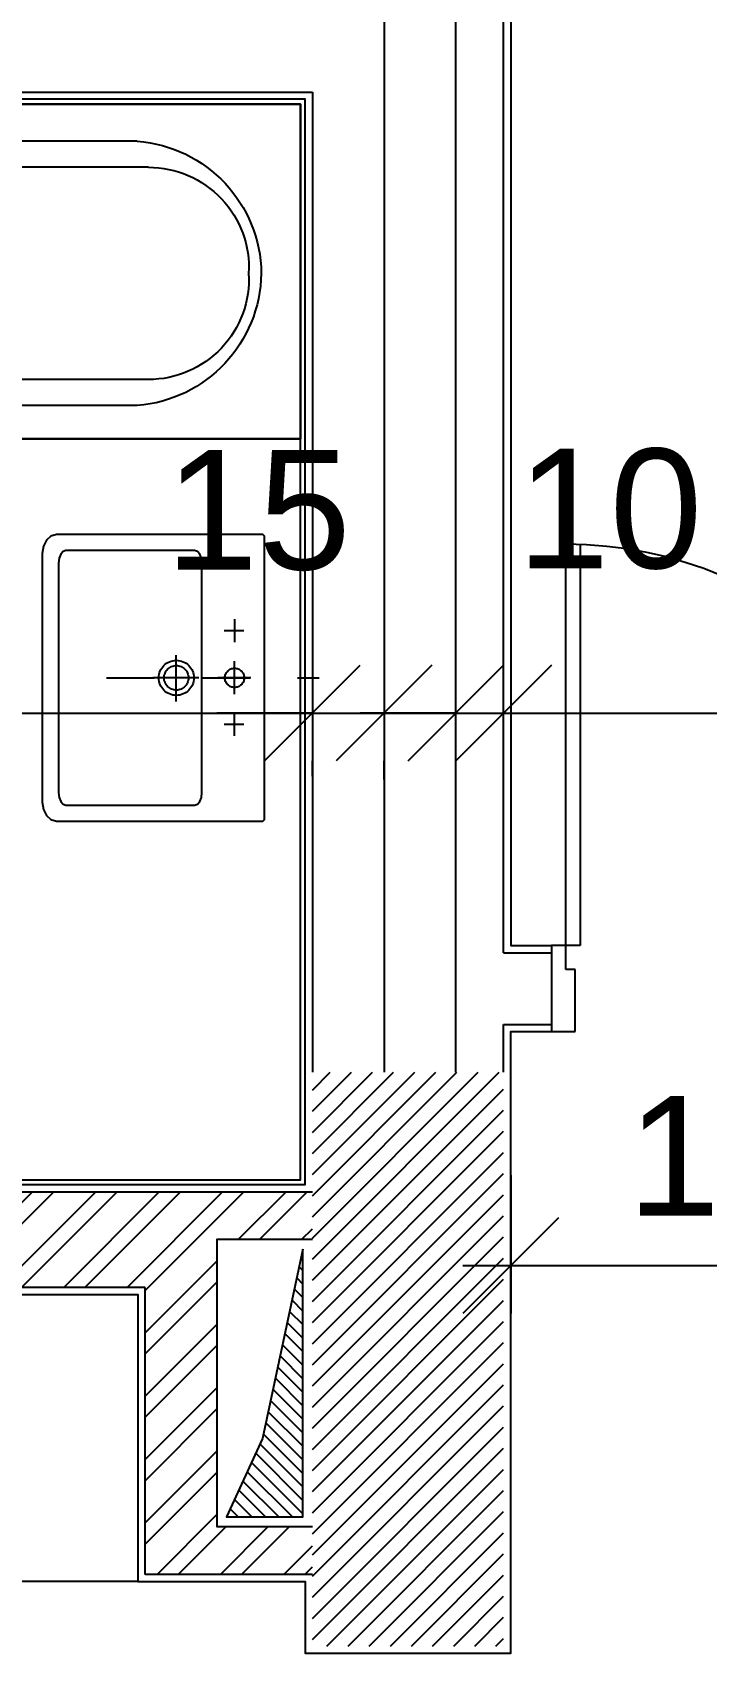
# Model space of a CAD drawing. Extents: x 0 to 47, y -4.1 to 58.5.
# Drawn here: x 22.442 to 23.853, y 12.842 to 16.225 of the extents above; entities that cross this region are included whole.
import ezdxf

# ---------------------------------------------------------------- set-up
doc = ezdxf.new("R2010")
doc.units = 0
doc.header["$MEASUREMENT"] = 0
doc.header["$PDMODE"] = 35
doc.header["$PDSIZE"] = 0.3
doc.linetypes.add('CENTER', pattern=[2, 1.25, -0.25, 0.25, -0.25])
doc.linetypes.add('DASHDOTX2', pattern=[50.8, 25.4, -12.7, 0, -12.7])
doc.layers.get('0').update_dxf_attribs({"linetype": 'CONTINUOUS'})
doc.layers.get('DEFPOINTS').update_dxf_attribs({"linetype": 'CONTINUOUS'})
for name, color, linetype in [('A-AXIS-SANITARY', 10, 'DASHDOTX2'), ('A-closet', 252, 'CONTINUOUS'), ('a-dim', 3, 'CONTINUOUS'), ('A-DOORS', 1, 'CONTINUOUS'), ('A-FLOR-PFIX', 61, 'CONTINUOUS'), ('A-HATCH-CONC', 8, 'CONTINUOUS'), ('A-HATCH-WALL', 8, 'CONTINUOUS'), ('A-PLASTER', 8, 'CONTINUOUS'), ('A-PORTE', 1, 'CONTINUOUS'), ('A-SANIT', 1, 'CONTINUOUS'), ('A-SECT-TILE', 12, 'CONTINUOUS'), ('a-shaft', 251, 'CONTINUOUS'), ('A-WALL', 4, 'CONTINUOUS')]:
    doc.layers.add(name, color=color, linetype=linetype)
doc.styles.add('A100-STEXT', font='Arial Regular.ttf', dxfattribs={"height": 0.25})
doc.dimstyles.new('A100-DIM', dxfattribs={"dimtxt": 0.25, "dimasz": 0.2, "dimexe": 0.1, "dimexo": 0.3, "dimgap": 0.1, "dimtad": 1, "dimlfac": 100, "dimrnd": 0.5, "dimdsep": 46, "dimtxsty": 'A100-STEXT', "dimblk1": 'OBLIQUE', "dimblk2": 'OBLIQUE', "dimsah": 1, "dimcen": -0.05, "dimdle": 0.1, "dimclrd": 15, "dimclre": 15, "dimclrt": 256, "dimadec": 0, "dimazin": 0, "dimtfac": 0.28, "dimtix": 1, "dimtmove": 2, "dimatfit": 3, "dimldrblk": 'OBLIQUE', "dimfxl": 1, "dimtolj": 1, "dimarcsym": 0})

# ---------------------------------------------------------------- blocks, each defined once
blk = doc.blocks.new('_OBLIQUE')
at = {"color": 0, "linetype": 'ByBlock'}
blk.add_line((-0.5, -0.5), (0.5, 0.5), dxfattribs=at)
blk = doc.blocks.new('*D161')
at = {"layer": 'a-dim', "color": 15, "lineweight": -2, "transparency": 16777216}
for p, q in [((20.7784, 14.975), (20.7784, 14.7014)), ((20.6784, 14.8014), (23.1284, 14.8014)), ((23.0284, 14.7), (23.0284, 14.7014))]:
    blk.add_line(p, q, dxfattribs=at)
at = {"layer": 'DEFPOINTS', "color": 0, "transparency": 16777216}
for p in [(20.7784, 15.275), (23.0284, 15), (23.0284, 14.8014)]:
    blk.add_point(p, dxfattribs=at)
at = {"layer": 'a-dim', "color": 15, "lineweight": -2, "transparency": 16777216, "xscale": 0.2, "yscale": 0.2, "zscale": 0.2, "rotation": 180}
blk.add_blockref('_OBLIQUE', (20.7784, 14.8014), dxfattribs=at)
at = {"layer": 'a-dim', "color": 15, "lineweight": -2, "transparency": 16777216, "xscale": 0.2, "yscale": 0.2, "zscale": 0.2}
blk.add_blockref('_OBLIQUE', (23.0284, 14.8014), dxfattribs=at)
at = {"layer": 'a-dim', "transparency": 16777216, "insert": (22.0034, 15.3546), "char_height": 0.25, "attachment_point": 5, "style": 'A100-STEXT'}
blk.add_mtext('\\A1;225', dxfattribs=at)
blk = doc.blocks.new('*D162')
at = {"layer": 'a-dim', "color": 15, "lineweight": -2, "transparency": 16777216}
for p, q in [((23.0284, 14.8014), (22.8284, 14.8014)), ((23.0284, 14.8014), (23.1784, 14.8014)), ((23.1784, 14.8014), (23.3784, 14.8014)), ((23.0284, 14.6691), (23.0284, 14.7014)), ((23.1784, 14.6625), (23.1784, 14.7014))]:
    blk.add_line(p, q, dxfattribs=at)
at = {"layer": 'DEFPOINTS', "color": 0, "transparency": 16777216}
for p in [(23.0284, 14.9691), (23.1784, 14.9625), (23.1784, 14.8014)]:
    blk.add_point(p, dxfattribs=at)
at = {"layer": 'a-dim', "color": 15, "lineweight": -2, "transparency": 16777216, "xscale": 0.2, "yscale": 0.2, "zscale": 0.2}
blk.add_blockref('_OBLIQUE', (23.0284, 14.8014), dxfattribs=at)
at = {"layer": 'a-dim', "color": 15, "lineweight": -2, "transparency": 16777216, "xscale": 0.2, "yscale": 0.2, "zscale": 0.2, "rotation": 180}
blk.add_blockref('_OBLIQUE', (23.1784, 14.8014), dxfattribs=at)
at = {"layer": 'a-dim', "transparency": 16777216, "insert": (22.9147, 15.2248), "char_height": 0.25, "attachment_point": 5, "style": 'A100-STEXT'}
blk.add_mtext('\\A1;15', dxfattribs=at)
blk = doc.blocks.new('*D163')
at = {"layer": 'a-dim', "color": 15, "lineweight": -2, "transparency": 16777216}
for p, q in [((23.3284, 14.8014), (23.1284, 14.8014)), ((23.3284, 14.8014), (23.4284, 14.8014)), ((23.4284, 14.8014), (23.6284, 14.8014)), ((23.3284, 14.6691), (23.3284, 14.7014)), ((23.4284, 14.6625), (23.4284, 14.7014))]:
    blk.add_line(p, q, dxfattribs=at)
at = {"layer": 'DEFPOINTS', "color": 0, "transparency": 16777216}
for p in [(23.3284, 14.9691), (23.4284, 14.9625), (23.4284, 14.8014)]:
    blk.add_point(p, dxfattribs=at)
at = {"layer": 'a-dim', "color": 15, "lineweight": -2, "transparency": 16777216, "xscale": 0.2, "yscale": 0.2, "zscale": 0.2}
blk.add_blockref('_OBLIQUE', (23.3284, 14.8014), dxfattribs=at)
at = {"layer": 'a-dim', "color": 15, "lineweight": -2, "transparency": 16777216, "xscale": 0.2, "yscale": 0.2, "zscale": 0.2, "rotation": 180}
blk.add_blockref('_OBLIQUE', (23.4284, 14.8014), dxfattribs=at)
at = {"layer": 'a-dim', "transparency": 16777216, "insert": (23.6502, 15.2275), "char_height": 0.25, "attachment_point": 5, "style": 'A100-STEXT'}
blk.add_mtext('\\A1;10', dxfattribs=at)
blk = doc.blocks.new('*D164')
at = {"layer": 'a-dim', "color": 15, "lineweight": -2, "transparency": 16777216}
for p, q in [((23.3284, 14.8014), (27.0284, 14.8014)), ((23.4284, 14.6691), (23.4284, 14.7014)), ((26.9284, 14.7), (26.9284, 14.7014))]:
    blk.add_line(p, q, dxfattribs=at)
at = {"layer": 'DEFPOINTS', "color": 0, "transparency": 16777216}
for p in [(26.9284, 15), (23.4284, 14.9691), (26.9284, 14.8014)]:
    blk.add_point(p, dxfattribs=at)
at = {"layer": 'a-dim', "color": 15, "lineweight": -2, "transparency": 16777216, "xscale": 0.2, "yscale": 0.2, "zscale": 0.2, "rotation": 180}
blk.add_blockref('_OBLIQUE', (23.4284, 14.8014), dxfattribs=at)
at = {"layer": 'a-dim', "color": 15, "lineweight": -2, "transparency": 16777216, "xscale": 0.2, "yscale": 0.2, "zscale": 0.2}
blk.add_blockref('_OBLIQUE', (26.9284, 14.8014), dxfattribs=at)
at = {"layer": 'a-dim', "transparency": 16777216, "insert": (25.1784, 15.0291), "char_height": 0.25, "attachment_point": 5, "style": 'A100-STEXT'}
blk.add_mtext('\\A1;350', dxfattribs=at)
blk = doc.blocks.new('P90E18D')
at = {"layer": 'A-PORTE'}
for p, q in [((0, 0), (0.05, 0)), ((0, -0.18), (0, 0)), ((0.05, 0), (0.05, -0.13)), ((0.9, 0), (0.85, 0)), ((0.85, 0), (0.85, -0.13)), ((0.9, -0.18), (0.9, 0)), ((0.05, -0.13), (0.03, -0.13)), ((0.03, -0.13), (0.03, -0.18)), ((0.85, -0.13), (0.87, -0.13)), ((0.87, -0.13), (0.87, -0.18)), ((0.03, -0.18), (0, -0.18)), ((0.06, -0.18), (0.02, -0.18)), ((0.03, -0.18), (0.03, -1.02)), ((0.06, -1.02), (0.06, -0.18)), ((0.87, -0.18), (0.9, -0.18))]:
    blk.add_line(p, q, dxfattribs=at)
blk.add_arc((0.03, -0.18), 0.84, 270, 360, dxfattribs=at)
blk = doc.blocks.new('bathtub')
at = {"layer": 'A-FLOR-PFIX'}
for p, q in [((-0.7, 0), (-0.7, 1.7)), ((0, 0), (0, 1.7)), ((-0.6305, 1.3586), (-0.6305, 0.3667)), ((-0.5761, 1.3825), (-0.5761, 0.9759)), ((-0.1322, 1.3819), (-0.1322, 0.9753)), ((-0.0778, 1.3586), (-0.0778, 0.3667)), ((-0.6305, 0.9759), (-0.5761, 0.9759)), ((-0.0778, 0.9753), (-0.1322, 0.9753)), ((-0.6305, 0.937), (-0.5916, 0.937)), ((-0.5761, 0.9214), (-0.5761, 0.8903)), ((-0.1322, 0.9208), (-0.1322, 0.8897)), ((-0.0778, 0.9364), (-0.1167, 0.9364)), ((-0.6305, 0.8747), (-0.5916, 0.8747)), ((-0.0778, 0.8742), (-0.1167, 0.8742)), ((-0.6305, 0.8359), (-0.5851, 0.8359)), ((-0.0778, 0.8353), (-0.1232, 0.8353))]:
    blk.add_line(p, q, dxfattribs=at)
blk.add_lwpolyline([(0, 1.7), (-0.7, 1.7), (-0.7, 0), (0, 0)], close=True, dxfattribs=at)
for centre, radius, start, end in [((-0.3498, 1.3363), 0.2816, 90.8902, 175.4646), ((-0.3661, 1.3819), 0.21, 86.743, 180), ((-0.3573, 1.3377), 0.2803, 4.283, 89.3622), ((-0.3422, 1.3819), 0.21, 0, 93.257), ((-0.5916, 0.9214), 0.0156, 0, 90), ((-0.1167, 0.9208), 0.0156, 90, 180), ((-0.5916, 0.8903), 0.0156, 270, 0), ((-0.1167, 0.8897), 0.0156, 180, 270), ((-0.5851, 0.8203), 0.0156, 23.3684, 90), ((-0.6191, 0.8056), 0.0526, 349.51, 23.3684), ((-0.0892, 0.805), 0.0526, 156.6316, 190.49), ((-0.1232, 0.8197), 0.0156, 90, 156.6316), ((-5.5617, 1.4689), 5.0395, 348.0986, 352.3207), ((4.8534, 1.4689), 5.0395, 187.6793, 191.9014), ((-0.3542, 0.4296), 0.2764, 180, 0), ((-0.3245, 0.3937), 0.3073, 185.0523, 264.4541), ((-0.3838, 0.3937), 0.3073, 275.5459, 354.9477)]:
    blk.add_arc(centre, radius, start, end, dxfattribs=at)
blk = doc.blocks.new('A$C110900A5')
at = {"layer": 'A-AXIS-SANITARY', "linetype": 'CENTER', "ltscale": 0.1}
blk.add_line((294.5, -331.2), (294.5, 114.1), dxfattribs=at)
at = {"layer": 'A-FLOR-PFIX'}
for points in [[(594.2, -3.5), (594.2, -4.8), (594.2, -8.4), (594.2, -22.1), (594.2, -43.4), (594.2, -71.1), (594.2, -103.8), (594.2, -140.3), (594.2, -219.7), (594.2, -299), (594.2, -335.6), (594.2, -368.3), (594.2, -395.9), (594.2, -417.3), (594.2, -431), (594.2, -434.6), (594.2, -435.8), (591.1, -447.3), (582.6, -456.6), (570, -462.9), (554.5, -465.2), (553, -465.2), (548.6, -465.2), (541.6, -465.2), (532.1, -465.2), (506.5, -465.2), (473.2, -465.2), (433.9, -465.2), (390, -465.2), (294.5, -465.2), (199, -465.2), (155.1, -465.2), (115.8, -465.2), (82.5, -465.2), (56.9, -465.2), (47.4, -465.2), (40.4, -465.2), (36, -465.2), (34.5, -465.2), (19.1, -462.9), (6.4, -456.6), (-2.1, -447.3), (-5.2, -435.8), (-5.2, -434.6), (-5.2, -431), (-5.2, -417.3), (-5.2, -395.9), (-5.2, -368.3), (-5.2, -335.6), (-5.2, -299), (-5.2, -219.7), (-5.2, -140.3), (-5.2, -103.8), (-5.2, -71.1), (-5.2, -43.4), (-5.2, -22.1), (-5.2, -8.4), (-5.2, -4.8), (-5.2, -3.5), (-1.7, 0), (0, 0), (5, 0), (12.9, 0), (23.8, 0), (37.2, 0), (53, 0), (90.9, 0), (135.7, 0), (185.7, 0), (294.5, 0), (403.3, 0), (453.3, 0), (498.2, 0), (536, 0), (551.8, 0), (565.3, 0), (576.1, 0), (584.1, 0), (589, 0), (590.7, 0), (594.2, -3.5)], [(294.5, -28.9), (294.5, -97.7)], [(172.9, -63), (221.3, -63)], [(196.6, -43.2), (196.6, -85)], [(260.6, -63), (329.4, -63)], [(314.7, -63), (314.6, -61), (314.3, -59), (313.8, -57), (313.1, -55.2), (312.3, -53.4), (311.3, -51.7), (310.1, -50.2), (308.8, -48.7), (307.4, -47.4), (305.8, -46.3), (304.1, -45.2), (302.4, -44.4), (300.5, -43.7), (298.6, -43.2), (296.6, -42.9), (294.5, -42.8), (292.4, -42.9), (290.4, -43.2), (288.5, -43.7), (286.6, -44.4), (284.9, -45.2), (283.2, -46.3), (281.6, -47.4), (280.2, -48.7), (278.9, -50.2), (277.7, -51.7), (276.7, -53.4), (275.9, -55.2), (275.2, -57), (274.7, -59), (274.4, -61), (274.3, -63), (274.4, -65.1), (274.7, -67.1), (275.2, -69), (275.9, -70.9), (276.7, -72.7), (277.7, -74.3), (278.9, -75.9), (280.2, -77.3), (281.6, -78.6), (283.2, -79.8), (284.9, -80.8), (286.6, -81.7), (288.5, -82.4), (290.4, -82.9), (292.4, -83.2), (294.5, -83.3), (296.6, -83.2), (298.6, -82.9), (300.5, -82.4), (302.4, -81.7), (304.1, -80.8), (305.8, -79.8), (307.4, -78.6), (308.8, -77.3), (310.1, -75.9), (311.3, -74.3), (312.3, -72.7), (313.1, -70.9), (313.8, -69), (314.3, -67.1), (314.6, -65.1), (314.7, -63), (314.7, -63)], [(417.2, -63), (368.8, -63)], [(392.5, -43.2), (392.5, -85)], [(561.1, -415.8), (559, -421.8), (553.3, -426.7), (544.9, -430), (534.5, -431.2), (533.1, -431.2), (529.1, -431.2), (522.6, -431.2), (513.9, -431.2), (503, -431.2), (490.2, -431.2), (459.5, -431.2), (423.2, -431.2), (382.6, -431.2), (294.5, -431.2), (206.4, -431.2), (165.9, -431.2), (129.5, -431.2), (98.8, -431.2), (86, -431.2), (75.2, -431.2), (66.4, -431.2), (59.9, -431.2), (55.9, -431.2), (54.5, -431.2), (44.2, -430), (35.7, -426.7), (30, -421.8), (27.9, -415.8), (27.9, -412.8), (27.9, -404.2), (27.9, -390.9), (27.9, -373.7), (27.9, -353.3), (27.9, -330.6), (27.9, -281.1), (27.9, -231.7), (27.9, -209), (27.9, -188.6), (27.9, -171.3), (27.9, -158.1), (27.9, -149.5), (27.9, -146.5), (30, -140.5), (35.7, -135.6), (44.2, -132.3), (54.5, -131.1), (55.9, -131.1), (59.9, -131.1), (66.4, -131.1), (75.2, -131.1), (86, -131.1), (98.8, -131.1), (129.5, -131.1), (165.9, -131.1), (206.4, -131.1), (294.5, -131.1), (382.6, -131.1), (423.2, -131.1), (459.5, -131.1), (490.2, -131.1), (503, -131.1), (513.9, -131.1), (522.6, -131.1), (529.1, -131.1), (533.1, -131.1), (534.5, -131.1), (544.9, -132.3), (553.3, -135.6), (559, -140.5), (561.1, -146.5), (561.1, -149.5), (561.1, -158.1), (561.1, -171.3), (561.1, -188.6), (561.1, -209), (561.1, -231.7), (561.1, -281.1), (561.1, -330.6), (561.1, -353.3), (561.1, -373.7), (561.1, -390.9), (561.1, -404.2), (561.1, -412.8), (561.1, -415.8), (561.1, -415.8)], [(331.2, -184.8), (331, -181), (330.4, -177.4), (329.5, -173.9), (328.3, -170.5), (326.8, -167.3), (324.9, -164.3), (322.8, -161.5), (320.4, -158.9), (317.8, -156.5), (315, -154.4), (312, -152.5), (308.8, -151), (305.4, -149.8), (301.9, -148.9), (298.3, -148.3), (294.5, -148.1), (290.8, -148.3), (287.1, -148.9), (283.6, -149.8), (280.2, -151), (277, -152.5), (274, -154.4), (271.2, -156.5), (268.6, -158.9), (266.2, -161.5), (264.1, -164.3), (262.3, -167.3), (260.7, -170.5), (259.5, -173.9), (258.6, -177.4), (258, -181), (257.8, -184.8), (258, -188.5), (258.6, -192.2), (259.5, -195.7), (260.7, -199.1), (262.3, -202.3), (264.1, -205.3), (266.2, -208.1), (268.6, -210.7), (271.2, -213.1), (274, -215.2), (277, -217), (280.2, -218.6), (283.6, -219.8), (287.1, -220.7), (290.8, -221.3), (294.5, -221.5), (298.3, -221.3), (301.9, -220.7), (305.4, -219.8), (308.8, -218.6), (312, -217), (315, -215.2), (317.8, -213.1), (320.4, -210.7), (322.8, -208.1), (324.9, -205.3), (326.8, -202.3), (328.3, -199.1), (329.5, -195.7), (330.4, -192.2), (331, -188.5), (331.2, -184.8), (331.2, -184.8)], [(320.1, -184.8), (320, -182.2), (319.6, -179.6), (318.9, -177.2), (318.1, -174.8), (317, -172.6), (315.7, -170.5), (314.2, -168.5), (312.6, -166.7), (310.8, -165.1), (308.8, -163.6), (306.7, -162.3), (304.5, -161.2), (302.1, -160.4), (299.7, -159.7), (297.1, -159.3), (294.5, -159.2), (291.9, -159.3), (289.4, -159.7), (286.9, -160.4), (284.5, -161.2), (282.3, -162.3), (280.2, -163.6), (278.2, -165.1), (276.4, -166.7), (274.8, -168.5), (273.3, -170.5), (272, -172.6), (270.9, -174.8), (270.1, -177.2), (269.4, -179.6), (269, -182.2), (268.9, -184.8), (269, -187.4), (269.4, -190), (270.1, -192.4), (270.9, -194.8), (272, -197), (273.3, -199.1), (274.8, -201.1), (276.4, -202.9), (278.2, -204.5), (280.2, -206), (282.3, -207.3), (284.5, -208.4), (286.9, -209.2), (289.4, -209.9), (291.9, -210.2), (294.5, -210.4), (297.1, -210.2), (299.7, -209.9), (302.1, -209.2), (304.5, -208.4), (306.7, -207.3), (308.8, -206), (310.8, -204.5), (312.6, -202.9), (314.2, -201.1), (315.7, -199.1), (317, -197), (318.1, -194.8), (318.9, -192.4), (319.6, -190), (320, -187.4), (320.1, -184.8), (320.1, -184.8)], [(294.5, -137.9), (294.5, -234.2)], [(244.7, -184.8), (342.1, -184.8)]]:
    blk.add_lwpolyline(points, dxfattribs=at)
blk = doc.blocks.new('*D234')
at = {"layer": 'a-dim', "color": 15, "lineweight": -2, "transparency": 16777216}
for p, q in [((19.5184, 12.685), (19.5184, 12.3004)), ((23.0134, 12.685), (23.0134, 12.3004)), ((23.1134, 12.4004), (19.4184, 12.4004))]:
    blk.add_line(p, q, dxfattribs=at)
at = {"layer": 'DEFPOINTS', "color": 0, "transparency": 16777216}
for p in [(19.5184, 12.985), (23.0134, 12.985), (19.5184, 12.4004)]:
    blk.add_point(p, dxfattribs=at)
at = {"layer": 'a-dim', "color": 15, "lineweight": -2, "transparency": 16777216, "xscale": 0.2, "yscale": 0.2, "zscale": 0.2}
for p, rotation in [((19.5184, 12.4004), 180.0000000001331), ((23.0134, 12.4004), 1.330935361920638e-10)]:
    blk.add_blockref('_OBLIQUE', p, dxfattribs=dict(at, rotation=rotation))
at = {"layer": 'a-dim', "transparency": 16777216, "insert": (21.2659, 12.6281), "char_height": 0.25, "attachment_point": 5, "style": 'A100-STEXT'}
blk.add_mtext('\\A1;349.5', dxfattribs=at)
blk = doc.blocks.new('*D272')
at = {"layer": 'a-dim', "color": 15, "lineweight": -2, "transparency": 16777216}
for p, q in [((23.4434, 13.835), (23.4434, 13.5458)), ((24.5134, 13.835), (24.5134, 13.5458)), ((23.3434, 13.6458), (24.6134, 13.6458))]:
    blk.add_line(p, q, dxfattribs=at)
at = {"layer": 'DEFPOINTS', "color": 0, "transparency": 16777216}
for p in [(23.4434, 14.135), (24.5134, 14.135), (24.5134, 13.6458)]:
    blk.add_point(p, dxfattribs=at)
at = {"layer": 'a-dim', "color": 15, "lineweight": -2, "transparency": 16777216, "xscale": 0.2, "yscale": 0.2, "zscale": 0.2, "rotation": 180}
blk.add_blockref('_OBLIQUE', (23.4434, 13.6458), dxfattribs=at)
at = {"layer": 'a-dim', "color": 15, "lineweight": -2, "transparency": 16777216, "xscale": 0.2, "yscale": 0.2, "zscale": 0.2}
blk.add_blockref('_OBLIQUE', (24.5134, 13.6458), dxfattribs=at)
at = {"layer": 'a-dim', "transparency": 16777216, "insert": (23.9784, 13.8734), "char_height": 0.25, "attachment_point": 5, "style": 'A100-STEXT'}
blk.add_mtext('\\A1;107', dxfattribs=at)

msp = doc.modelspace()

# ---------------------------------------------------------------- hatches: boundary and pattern name
at = {"layer": 'A-HATCH-CONC'}
h = msp.add_hatch(dxfattribs=at)
h.set_pattern_fill('ANSI31', color=256, scale=0.25, style=0)
h.paths.add_polyline_path([(23.42837, 14.05), (23.02837, 14.05), (23.02837, 12.85), (23.42837, 12.85)])
at = {"layer": 'A-HATCH-WALL'}
h = msp.add_hatch(dxfattribs=at)
h.set_pattern_fill('ANSI32', color=256, scale=0.25, style=0)
h.set_pattern_definition([(45, (11.72837, 18.2), (-0.06629126, 0.06629126), []), (45, (11.77256, 18.2), (-0.06629126, 0.06629126), [])])
h.paths.add_polyline_path([(22.82837, 13.7), (23.02837, 13.7), (23.02837, 13.8), (20.77837, 13.8), (20.77837, 14.475), (20.62837, 14.475), (20.62837, 13), (20.77837, 13), (20.77837, 13.6), (22.67837, 13.6), (22.67837, 13), (23.02837, 13), (23.02837, 13.1), (22.82837, 13.1)])
h = msp.add_hatch(dxfattribs=at)
h.set_pattern_fill('ANSI32', color=256, scale=0.25, style=0)
h.paths.add_polyline_path([(23.42837, 14.05), (23.02837, 14.05), (23.02837, 12.85), (23.42837, 12.85)])
h = msp.add_hatch(dxfattribs=at)
h.set_pattern_fill('ANSI32', color=256, scale=0.25, style=0)
h.paths.add_polyline_path([(23.42837, 12.85), (23.42837, 14.05), (23.02837, 14.05), (23.02837, 12.85)])
at = {"layer": 'a-shaft'}
h = msp.add_hatch(dxfattribs=at)
h.set_pattern_fill('_USER', color=256, scale=0.02, angle=315, style=0, pattern_type=0)
h.set_pattern_definition([(315, (1.978368, 18.6), (0.014142136, 0.014142136), [])])
h.paths.add_polyline_path([(23.00837, 13.68), (22.92409, 13.28401), (22.84837, 13.12), (23.00837, 13.12)])

# ---------------------------------------------------------------- linework, layer by layer
at = {"layer": 'A-closet'}
msp.add_line((22.66337, 12.985), (20.79337, 12.985), dxfattribs=at)
at = {"layer": 'A-FLOR-PFIX'}
msp.add_lwpolyline([(23.00337, 15.375), (22.40337, 15.375), (22.40337, 13.825), (23.00337, 13.825)], close=True, dxfattribs=at)
at = {"layer": 'A-PLASTER'}
for points in [[(23.49837, 18.415), (23.49837, 18.4), (23.44337, 18.4), (23.44337, 14.315), (23.52837, 14.315)], [(20.61337, 14.475), (20.61337, 12.985), (20.79337, 12.985), (20.79337, 13.585), (22.66337, 13.585), (22.66337, 12.985), (23.01337, 12.985), (23.01337, 12.835), (23.44337, 12.835), (23.44337, 14.135), (23.52837, 14.135)]]:
    msp.add_lwpolyline(points, dxfattribs=at)
at = {"layer": 'A-SECT-TILE'}
for points in [[(20.79337, 14.475), (20.79337, 13.815), (23.01337, 13.815), (23.01337, 16.085), (20.79337, 16.085), (20.79337, 15.275)], [(20.80337, 14.475), (20.80337, 13.825), (23.00337, 13.825), (23.00337, 16.075), (20.80337, 16.075), (20.80337, 15.275)]]:
    msp.add_lwpolyline(points, dxfattribs=at)
at = {"layer": 'a-shaft'}
msp.add_lwpolyline([(23.00837, 13.68), (22.92409, 13.28401), (22.84837, 13.12), (23.00837, 13.12), (23.00837, 13.68)], dxfattribs=at)
at = {"layer": 'A-WALL'}
for p, q in [((23.17837, 17.25), (23.17837, 14.05)), ((23.32837, 14.05), (23.32837, 17.25)), ((23.42837, 14.3), (23.42837, 17.25)), ((20.77837, 16.1), (23.02837, 16.1)), ((23.02837, 16.1), (23.02837, 14.05)), ((23.42837, 14.3), (23.52837, 14.3)), ((23.52837, 14.3), (23.52837, 14.15)), ((23.42837, 14.05), (23.42837, 14.15)), ((23.42837, 14.15), (23.52837, 14.15)), ((20.77837, 13.8), (23.02837, 13.8)), ((22.67837, 13.6), (20.77837, 13.6)), ((22.67837, 13), (22.67837, 13.6)), ((23.02837, 13), (22.67837, 13))]:
    msp.add_line(p, q, dxfattribs=at)
msp.add_lwpolyline([(23.02837, 13.7), (22.82837, 13.7), (22.82837, 13.1), (23.02837, 13.1)], dxfattribs=at)

# ---------------------------------------------------------------- block references
at = {"layer": 'A-DOORS', "xscale": -1, "rotation": 180}
msp.add_blockref('P90E18D', (23.52837, 14.135), dxfattribs=at)
at = {"layer": 'A-FLOR-PFIX', "xscale": -1, "rotation": 269.999999999816}
msp.add_blockref('bathtub', (21.30337, 16.075), dxfattribs=at)
at = {"layer": 'A-SANIT', "ltscale": 0.5, "xscale": -0.001000000000004775, "yscale": 0.001000000000004775, "zscale": 0.001, "rotation": 270.0000000032569}
msp.add_blockref('A$C110900A5', (22.92837, 14.5805), dxfattribs=at)

# ---------------------------------------------------------------- dimensions: what is measured, and where the dimension line sits
at = {"layer": 'a-dim'}
for base, p1, p2, picture, middle in [((23.02837, 14.80141), (20.77837, 15.275), (23.02837, 15), '*D161', (22.00337, 15.35464)), ((23.42837, 14.80141), (23.32837, 14.96908), (23.42837, 14.9625), '*D163', (23.65016, 15.22747)), ((23.17837, 14.80141), (23.02837, 14.96908), (23.17837, 14.9625), '*D162', (22.91474, 15.22483))]:
    dim = msp.add_linear_dim(base=base, p1=p1, p2=p2, dimstyle='A100-DIM', dxfattribs=at)
    dim.commit()
    dim.dimension.update_dxf_attribs({"geometry": picture, "text_midpoint": middle, "dimtype": 160})
dim = msp.add_linear_dim(base=(26.92837, 14.80141), p1=(23.42837, 14.96908), p2=(26.92837, 15), dimstyle='A100-DIM', dxfattribs=at)
dim.commit()
dim.dimension.update_dxf_attribs({"geometry": '*D164', "text_midpoint": (25.17837, 15.02914)})
for p1, p2, distance, picture, middle in [((23.44337, 14.135), (24.51337, 14.135), -0.48925, '*D272', (23.97837, 13.87339)), ((23.01337, 12.985), (19.51837, 12.985), 0.58459, '*D234', (21.26587, 12.62814))]:
    dim = msp.add_aligned_dim(p1=p1, p2=p2, distance=distance, dimstyle='A100-DIM', dxfattribs=at)
    dim.commit()
    dim.dimension.update_dxf_attribs({"geometry": picture, "text_midpoint": middle})

doc.saveas('drawing.dxf')
